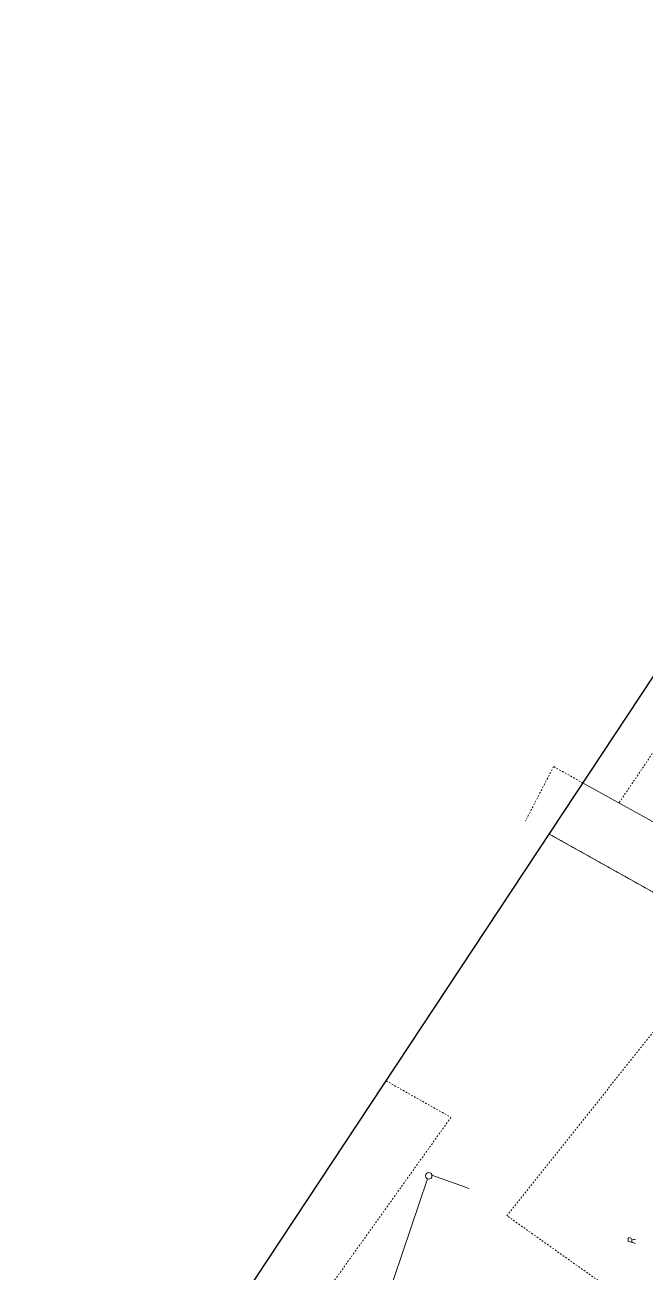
# Model space of a CAD drawing. Header units: millimetres. Extents: x 4848043 to 9699780, y 5827542 to 11659147.
# Drawn here: x 4848852 to 4849046.4, y 5829956.6 to 5830347 of the extents above; entities that cross this region are included whole.
import ezdxf
from ezdxf.lldxf.tags import DXFTag

# ---------------------------------------------------------------- set-up
doc = ezdxf.new("R2010")
doc.units = ezdxf.units.MM
doc.header["$MEASUREMENT"] = 0
doc.linetypes.add('0', pattern=[0])
doc.linetypes.add('GUZ', pattern=[1, 0.5, -0.5])
for name, color, linetype, lineweight in [('EDZPD_L_0', 251, '0', 18), ('EUZOU_T_0', 251, '0', 18), ('EUZPU_L_4', 251, 'GUZ', 18)]:
    doc.layers.add(name, color=color, linetype=linetype, lineweight=lineweight)
doc.layers.add('Kanaliza', color=36, linetype='DASHEDX2', lineweight=18, plot=False)
doc.layers.add('RYS layout', color=7, linetype='Continuous', lineweight=30, plot=False)
doc.styles.get("Standard").update_dxf_attribs({"font": 'txt', "width": 0.8, "oblique": 15})
tags = doc.linetypes.add('DASHEDX2', pattern=[38.1, 25.4, -12.7]).pattern_tags.tags
tags[6:7] = [DXFTag(74, 4), DXFTag(75, 0), DXFTag(340, '0'), DXFTag(46, 1.0), DXFTag(50, 0.0), DXFTag(44, 0.0), DXFTag(45, 0.0)]
tags[4:5] = [DXFTag(74, 4), DXFTag(75, 0), DXFTag(340, '0'), DXFTag(46, 1.0), DXFTag(50, 0.0), DXFTag(44, 0.0), DXFTag(45, 0.0)]

msp = doc.modelspace()

# ---------------------------------------------------------------- linework, layer by layer
at = {"layer": 'EDZPD_L_0', "linetype": '0'}
for p, q in [((4849026.39, 5830110.25), (4849162.59, 5830034.56)), ((4849150.84, 5830018.64), (4849015.85, 5830094.31))]:
    msp.add_line(p, q, dxfattribs=at)
at = {"layer": 'EUZPU_L_4', "linetype": 'GUZ'}
for p, q in [((4849090.92, 5830183.44), (4849037.63, 5830104)), ((4849017.17, 5830115.39), (4849008.45, 5830098.46)), ((4849026.39, 5830110.25), (4849017.17, 5830115.39)), ((4849015.85, 5830094.31), (4849072.36, 5830062.63)), ((4849002.6, 5829975.12), (4849072.36, 5830062.63)), ((4848964.88, 5830017.22), (4848985.11, 5830005.84)), ((4848985.11, 5830005.84), (4848874.16, 5829850.64)), ((4849074.31, 5829924.22), (4849002.6, 5829975.12))]:
    msp.add_line(p, q, dxfattribs=at)
at = {"layer": 'Kanaliza', "ltscale": 0.1}
for p, q in [((4848942.14, 5829881.84), (4848977.8, 5829986.65)), ((4848979.15, 5829987.74), (4848990.75, 5829983.58))]:
    msp.add_line(p, q, dxfattribs=at)
msp.add_circle((4848978.17, 5829987.58), 1, dxfattribs=at)
at = {"layer": 'RYS layout'}
msp.add_lwpolyline([(4849426.16, 5830198.15), (4849089.74, 5829689.31), (4848852, 5829846.49), (4849188.43, 5830355.33)], close=True, dxfattribs=at)

# ---------------------------------------------------------------- texts
at = {"layer": 'EUZOU_T_0', "insert": (4849041.57, 5829967.11), "char_height": 2.5, "attachment_point": 5, "rotation": 88.9772, "line_spacing_factor": 0.82}
msp.add_mtext('R', dxfattribs=at)

doc.saveas('drawing.dxf')
